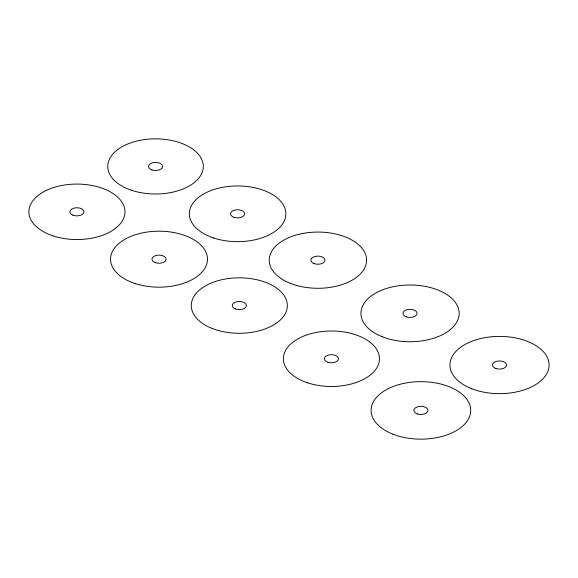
<?xml version="1.0" encoding="UTF-8"?>
<svg xmlns="http://www.w3.org/2000/svg" width="578" height="578" viewBox="0 0 578 578"><rect width="100%" height="100%" fill="white"/><g stroke="black" fill="none" stroke-linecap="round" stroke-linejoin="round"><path stroke-width="0.87" d="M52.916 235.824A48.039 27.73 0 0 0 124.971 211.801A48.039 27.73 0 0 0 52.916 187.785A48.039 27.73 0 0 0 52.916 235.824M131.647 190.314A47.772 27.578 0 0 0 203.304 166.428A47.772 27.578 0 0 0 131.647 142.542A47.772 27.578 0 0 0 131.647 190.314M212.386 328.521A48.039 27.73 0 0 0 287.223 307.532A48.039 27.73 0 0 0 218.325 280.605A48.039 27.73 0 0 0 212.386 328.521M134.761 283.422A48.48 27.99 0 0 0 207.473 259.182A48.48 27.99 0 0 0 134.761 234.943A48.48 27.99 0 0 0 134.761 283.422M213.47 237.934A48.256 27.86 0 0 0 285.857 213.802A48.256 27.86 0 0 0 213.47 189.678A48.256 27.86 0 0 0 213.47 237.934M290.611 283.458A48.697 28.112 0 0 0 366.481 262.181A48.697 28.112 0 0 0 296.63 234.885A48.697 28.112 0 0 0 290.611 283.458M307.417 382.759A48.039 27.73 0 0 0 379.471 358.736A48.039 27.73 0 0 0 307.417 334.72A48.039 27.73 0 0 0 307.417 382.759M382.491 336.851A49.137 28.373 0 0 0 459.048 315.386A49.137 28.373 0 0 0 388.568 287.844A49.137 28.373 0 0 0 382.491 336.851M152.007 169.954A7.052 4.068 0 0 0 162.584 166.428A7.052 4.068 0 0 0 152.007 162.902A7.052 4.068 0 0 0 152.007 169.954M155.475 262.708A7.052 4.068 0 0 0 166.052 259.182A7.052 4.068 0 0 0 155.475 255.657A7.052 4.068 0 0 0 155.475 262.708M235.362 308.919A7.052 4.068 0 0 0 246.344 305.841A7.052 4.068 0 0 0 236.229 301.889A7.052 4.068 0 0 0 235.362 308.919M313.955 263.546A7.052 4.068 0 0 0 324.944 260.461A7.052 4.068 0 0 0 314.829 256.509A7.052 4.068 0 0 0 313.955 263.546M234.076 217.328A7.052 4.068 0 0 0 244.646 213.802A7.052 4.068 0 0 0 234.076 210.276A7.052 4.068 0 0 0 234.076 217.328M406.507 316.889A7.052 4.068 0 0 0 417.085 313.363A7.052 4.068 0 0 0 406.507 309.837A7.052 4.068 0 0 0 406.507 316.889M327.914 362.262A7.052 4.068 0 0 0 338.491 358.736A7.052 4.068 0 0 0 327.914 355.21A7.052 4.068 0 0 0 327.914 362.262M393.011 434.215A49.802 28.748 0 0 0 470.593 412.454A49.802 28.748 0 0 0 399.167 384.543A49.802 28.748 0 0 0 393.011 434.215M471.735 388.734A49.578 28.625 0 0 0 548.977 367.066A49.578 28.625 0 0 0 477.861 339.279A49.578 28.625 0 0 0 471.735 388.734M495.996 368.554A7.052 4.068 0 0 0 506.574 365.029A7.052 4.068 0 0 0 495.996 361.503A7.052 4.068 0 0 0 495.996 368.554M417.395 413.927A7.052 4.068 0 0 0 427.973 410.402A7.052 4.068 0 0 0 417.395 406.876A7.052 4.068 0 0 0 417.395 413.927M72.987 215.175A7.052 4.068 0 0 0 83.969 212.097A7.052 4.068 0 0 0 73.854 208.145A7.052 4.068 0 0 0 72.987 215.175"/></g></svg>
